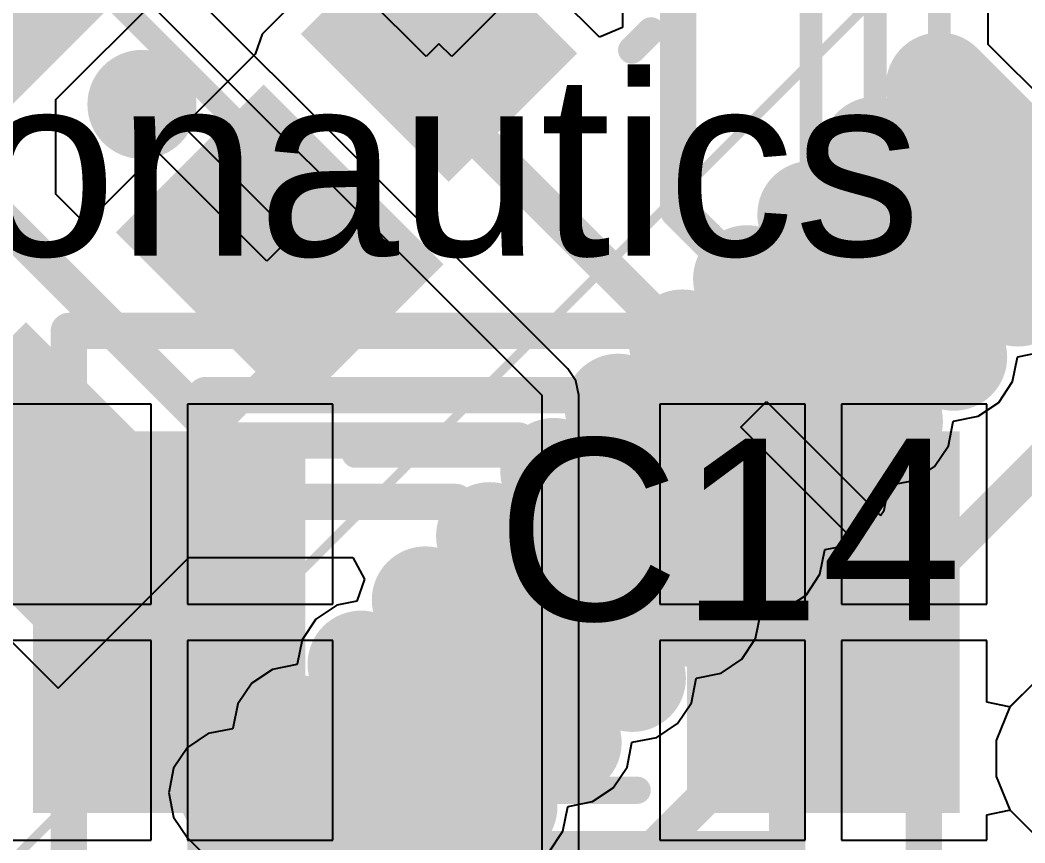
# Model space of a CAD drawing. Header units: inches. Extents: x -0.1 to 88.5, y -0.1 to 66.5.
# Drawn here: x 11.63 to 17.16, y 10.04 to 14.56 of the extents above; entities that cross this region are included whole.
import ezdxf

# ---------------------------------------------------------------- set-up
doc = ezdxf.new("R2010")
doc.units = ezdxf.units.IN
for name, color, linetype in [('Bottom Layer', 5, 'Continuous'), ('Bottom Overlay', 54, 'Continuous'), ('Bottom Paste', 16, 'Continuous'), ('Bottom Solder', 6, 'Continuous'), ('Mechanical 1', 6, 'Continuous'), ('Mechanical 13', 56, 'Continuous'), ('Mechanical 15', 56, 'Continuous'), ('Mechanical 16', 56, 'Continuous'), ('Mechanical 5', 56, 'Continuous'), ('Top Layer', 1, 'Continuous'), ('Top Overlay', 2, 'Continuous'), ('Top Paste', 8, 'Continuous'), ('Top Solder', 216, 'Continuous'), ('Via Holes', 16, 'Continuous')]:
    doc.layers.add(name, color=color, linetype=linetype)
doc.styles.add('Arial', font='', dxfattribs={"height": 0.2})
doc.styles.get('Arial').set_extended_font_data('Arial')

# ---------------------------------------------------------------- blocks, each defined once
blk = doc.blocks.new('LQFP48_B_81')
at = {"layer": 'Bottom Layer'}
h = blk.add_hatch(color=5, dxfattribs=at)
edge = h.paths.add_edge_path()
edge.add_arc((-4.60500095, 2.74999958), 0.14499844, 90, 270)
edge.add_line((-4.60500095, 2.60500114), (-3.49499809, 2.60500114))
edge.add_arc((-3.49499809, 2.74999958), 0.14499844, 270, 450)
edge.add_line((-3.49499809, 2.89499802), (-4.60500095, 2.89499802))
h = blk.add_hatch(color=5, dxfattribs=at)
edge = h.paths.add_edge_path()
edge.add_arc((-4.60500095, 2.25000058), 0.14499844, 90, 270)
edge.add_line((-4.60500095, 2.10500214), (-3.49499809, 2.10500214))
edge.add_arc((-3.49499809, 2.25000058), 0.14499844, 270, 450)
edge.add_line((-3.49499809, 2.39499902), (-4.60500095, 2.39499902))
h = blk.add_hatch(color=5, dxfattribs=at)
edge = h.paths.add_edge_path()
edge.add_arc((-4.60500095, 1.75000158), 0.14499844, 90, 270)
edge.add_line((-4.60500095, 1.60500314), (-3.49499809, 1.60500314))
edge.add_arc((-3.49499809, 1.75000158), 0.14499844, 270, 450)
edge.add_line((-3.49499809, 1.89500002), (-4.60500095, 1.89500002))
h = blk.add_hatch(color=5, dxfattribs=at)
edge = h.paths.add_edge_path()
edge.add_arc((-4.60500095, 1.25000004), 0.14499844, 90, 270)
edge.add_line((-4.60500095, 1.1050016), (-3.49499809, 1.1050016))
edge.add_arc((-3.49499809, 1.25000004), 0.14499844, 270, 450)
edge.add_line((-3.49499809, 1.39499848), (-4.60500095, 1.39499848))
h = blk.add_hatch(color=5, dxfattribs=at)
edge = h.paths.add_edge_path()
edge.add_arc((-4.60500095, 0.75000104), 0.14499844, 90, 270)
edge.add_line((-4.60500095, 0.6050026), (-3.49499809, 0.6050026))
edge.add_arc((-3.49499809, 0.75000104), 0.14499844, 270, 450)
edge.add_line((-3.49499809, 0.8949994800000001), (-4.60500095, 0.8949994800000001))
h = blk.add_hatch(color=5, dxfattribs=at)
edge = h.paths.add_edge_path()
edge.add_arc((-4.60500095, 0.2499995), 0.14499844, 90, 270)
edge.add_line((-4.60500095, 0.10500106), (-3.49499809, 0.10500106))
edge.add_arc((-3.49499809, 0.2499995), 0.14499844, 270, 450)
edge.add_line((-3.49499809, 0.39499794), (-4.60500095, 0.39499794))
h = blk.add_hatch(color=5, dxfattribs=at)
edge = h.paths.add_edge_path()
edge.add_arc((-4.60500095, -0.2499995), 0.14499844, 90, 270)
edge.add_line((-4.60500095, -0.39499794), (-3.49499809, -0.39499794))
edge.add_arc((-3.49499809, -0.2499995), 0.14499844, 270, 450)
edge.add_line((-3.49499809, -0.10500106), (-4.60500095, -0.10500106))
h = blk.add_hatch(color=5, dxfattribs=at)
edge = h.paths.add_edge_path()
edge.add_arc((-4.60500095, -0.7499985), 0.14499844, 90, 270)
edge.add_line((-4.60500095, -0.89499694), (-3.49499809, -0.89499694))
edge.add_arc((-3.49499809, -0.7499985), 0.14499844, 270, 450)
edge.add_line((-3.49499809, -0.6050000600000001), (-4.60500095, -0.6050000600000001))
h = blk.add_hatch(color=5, dxfattribs=at)
edge = h.paths.add_edge_path()
edge.add_arc((-4.60500095, -1.25000004), 0.14499844, 90, 270)
edge.add_line((-4.60500095, -1.39499848), (-3.49499809, -1.39499848))
edge.add_arc((-3.49499809, -1.25000004), 0.14499844, 270, 450)
edge.add_line((-3.49499809, -1.1050016), (-4.60500095, -1.1050016))
h = blk.add_hatch(color=5, dxfattribs=at)
edge = h.paths.add_edge_path()
edge.add_arc((-4.60500095, -1.74999904), 0.14499844, 90, 270)
edge.add_line((-4.60500095, -1.89499748), (-3.49499809, -1.89499748))
edge.add_arc((-3.49499809, -1.74999904), 0.14499844, 270, 450)
edge.add_line((-3.49499809, -1.6050006), (-4.60500095, -1.6050006))
h = blk.add_hatch(color=5, dxfattribs=at)
edge = h.paths.add_edge_path()
edge.add_arc((-4.60500095, -2.25000058), 0.14499844, 90, 270)
edge.add_line((-4.60500095, -2.39499902), (-3.49499809, -2.39499902))
edge.add_arc((-3.49499809, -2.25000058), 0.14499844, 270, 450)
edge.add_line((-3.49499809, -2.10500214), (-4.60500095, -2.10500214))
h = blk.add_hatch(color=5, dxfattribs=at)
edge = h.paths.add_edge_path()
edge.add_arc((-4.60500095, -2.74999958), 0.14499844, 90, 270)
edge.add_line((-4.60500095, -2.89499802), (-3.49499809, -2.89499802))
edge.add_arc((-3.49499809, -2.74999958), 0.14499844, 270, 450)
edge.add_line((-3.49499809, -2.60500114), (-4.60500095, -2.60500114))
at = {"layer": 'Bottom Paste'}
h = blk.add_hatch(color=16, dxfattribs=at)
edge = h.paths.add_edge_path()
edge.add_arc((-4.60500095, 2.74999958), 0.14499844, 90, 270)
edge.add_line((-4.60500095, 2.60500114), (-3.49499809, 2.60500114))
edge.add_arc((-3.49499809, 2.74999958), 0.14499844, 270, 450)
edge.add_line((-3.49499809, 2.89499802), (-4.60500095, 2.89499802))
h = blk.add_hatch(color=16, dxfattribs=at)
edge = h.paths.add_edge_path()
edge.add_arc((-4.60500095, 2.25000058), 0.14499844, 90, 270)
edge.add_line((-4.60500095, 2.10500214), (-3.49499809, 2.10500214))
edge.add_arc((-3.49499809, 2.25000058), 0.14499844, 270, 450)
edge.add_line((-3.49499809, 2.39499902), (-4.60500095, 2.39499902))
h = blk.add_hatch(color=16, dxfattribs=at)
edge = h.paths.add_edge_path()
edge.add_arc((-4.60500095, 1.75000158), 0.14499844, 90, 270)
edge.add_line((-4.60500095, 1.60500314), (-3.49499809, 1.60500314))
edge.add_arc((-3.49499809, 1.75000158), 0.14499844, 270, 450)
edge.add_line((-3.49499809, 1.89500002), (-4.60500095, 1.89500002))
h = blk.add_hatch(color=16, dxfattribs=at)
edge = h.paths.add_edge_path()
edge.add_arc((-4.60500095, 1.25000004), 0.14499844, 90, 270)
edge.add_line((-4.60500095, 1.1050016), (-3.49499809, 1.1050016))
edge.add_arc((-3.49499809, 1.25000004), 0.14499844, 270, 450)
edge.add_line((-3.49499809, 1.39499848), (-4.60500095, 1.39499848))
h = blk.add_hatch(color=16, dxfattribs=at)
edge = h.paths.add_edge_path()
edge.add_arc((-4.60500095, 0.75000104), 0.14499844, 90, 270)
edge.add_line((-4.60500095, 0.6050026), (-3.49499809, 0.6050026))
edge.add_arc((-3.49499809, 0.75000104), 0.14499844, 270, 450)
edge.add_line((-3.49499809, 0.8949994800000001), (-4.60500095, 0.8949994800000001))
h = blk.add_hatch(color=16, dxfattribs=at)
edge = h.paths.add_edge_path()
edge.add_arc((-4.60500095, 0.2499995), 0.14499844, 90, 270)
edge.add_line((-4.60500095, 0.10500106), (-3.49499809, 0.10500106))
edge.add_arc((-3.49499809, 0.2499995), 0.14499844, 270, 450)
edge.add_line((-3.49499809, 0.39499794), (-4.60500095, 0.39499794))
h = blk.add_hatch(color=16, dxfattribs=at)
edge = h.paths.add_edge_path()
edge.add_arc((-4.60500095, -0.2499995), 0.14499844, 90, 270)
edge.add_line((-4.60500095, -0.39499794), (-3.49499809, -0.39499794))
edge.add_arc((-3.49499809, -0.2499995), 0.14499844, 270, 450)
edge.add_line((-3.49499809, -0.10500106), (-4.60500095, -0.10500106))
h = blk.add_hatch(color=16, dxfattribs=at)
edge = h.paths.add_edge_path()
edge.add_arc((-4.60500095, -0.7499985), 0.14499844, 90, 270)
edge.add_line((-4.60500095, -0.89499694), (-3.49499809, -0.89499694))
edge.add_arc((-3.49499809, -0.7499985), 0.14499844, 270, 450)
edge.add_line((-3.49499809, -0.6050000600000001), (-4.60500095, -0.6050000600000001))
h = blk.add_hatch(color=16, dxfattribs=at)
edge = h.paths.add_edge_path()
edge.add_arc((-4.60500095, -1.25000004), 0.14499844, 90, 270)
edge.add_line((-4.60500095, -1.39499848), (-3.49499809, -1.39499848))
edge.add_arc((-3.49499809, -1.25000004), 0.14499844, 270, 450)
edge.add_line((-3.49499809, -1.1050016), (-4.60500095, -1.1050016))
h = blk.add_hatch(color=16, dxfattribs=at)
edge = h.paths.add_edge_path()
edge.add_arc((-4.60500095, -1.74999904), 0.14499844, 90, 270)
edge.add_line((-4.60500095, -1.89499748), (-3.49499809, -1.89499748))
edge.add_arc((-3.49499809, -1.74999904), 0.14499844, 270, 450)
edge.add_line((-3.49499809, -1.6050006), (-4.60500095, -1.6050006))
h = blk.add_hatch(color=16, dxfattribs=at)
edge = h.paths.add_edge_path()
edge.add_arc((-4.60500095, -2.25000058), 0.14499844, 90, 270)
edge.add_line((-4.60500095, -2.39499902), (-3.49499809, -2.39499902))
edge.add_arc((-3.49499809, -2.25000058), 0.14499844, 270, 450)
edge.add_line((-3.49499809, -2.10500214), (-4.60500095, -2.10500214))
h = blk.add_hatch(color=16, dxfattribs=at)
edge = h.paths.add_edge_path()
edge.add_arc((-4.60500095, -2.74999958), 0.14499844, 90, 270)
edge.add_line((-4.60500095, -2.89499802), (-3.49499809, -2.89499802))
edge.add_arc((-3.49499809, -2.74999958), 0.14499844, 270, 450)
edge.add_line((-3.49499809, -2.60500114), (-4.60500095, -2.60500114))
at = {"layer": 'Bottom Solder'}
h = blk.add_hatch(color=6, dxfattribs=at)
edge = h.paths.add_edge_path()
edge.add_arc((-4.60500095, 2.74999958), 0.29499814, 90, 270)
edge.add_line((-4.60500095, 2.45500144), (-3.49499809, 2.45500144))
edge.add_arc((-3.49499809, 2.74999958), 0.29499814, 270, 450)
edge.add_line((-3.49499809, 3.04499772), (-4.60500095, 3.04499772))
h = blk.add_hatch(color=6, dxfattribs=at)
edge = h.paths.add_edge_path()
edge.add_arc((-4.60500095, 2.25000058), 0.29499814, 90, 270)
edge.add_line((-4.60500095, 1.95500244), (-3.49499809, 1.95500244))
edge.add_arc((-3.49499809, 2.25000058), 0.29499814, 270, 450)
edge.add_line((-3.49499809, 2.54499872), (-4.60500095, 2.54499872))
h = blk.add_hatch(color=6, dxfattribs=at)
edge = h.paths.add_edge_path()
edge.add_arc((-4.60500095, 1.75000158), 0.29499814, 90, 270)
edge.add_line((-4.60500095, 1.45500344), (-3.49499809, 1.45500344))
edge.add_arc((-3.49499809, 1.75000158), 0.29499814, 270, 450)
edge.add_line((-3.49499809, 2.04499972), (-4.60500095, 2.04499972))
h = blk.add_hatch(color=6, dxfattribs=at)
edge = h.paths.add_edge_path()
edge.add_arc((-4.60500095, 1.25000004), 0.29499814, 90, 270)
edge.add_line((-4.60500095, 0.9550019), (-3.49499809, 0.9550019))
edge.add_arc((-3.49499809, 1.25000004), 0.29499814, 270, 450)
edge.add_line((-3.49499809, 1.54499818), (-4.60500095, 1.54499818))
h = blk.add_hatch(color=6, dxfattribs=at)
edge = h.paths.add_edge_path()
edge.add_arc((-4.60500095, 0.75000104), 0.29499814, 90, 270)
edge.add_line((-4.60500095, 0.4550029), (-3.49499809, 0.4550029))
edge.add_arc((-3.49499809, 0.75000104), 0.29499814, 270, 450)
edge.add_line((-3.49499809, 1.04499918), (-4.60500095, 1.04499918))
h = blk.add_hatch(color=6, dxfattribs=at)
edge = h.paths.add_edge_path()
edge.add_arc((-4.60500095, 0.2499995), 0.29499814, 90, 270)
edge.add_line((-4.60500095, -0.04499864000000006), (-3.49499809, -0.04499863999999998))
edge.add_arc((-3.49499809, 0.2499995), 0.29499814, 270, 450)
edge.add_line((-3.49499809, 0.5449976400000001), (-4.60500095, 0.54499764))
h = blk.add_hatch(color=6, dxfattribs=at)
edge = h.paths.add_edge_path()
edge.add_arc((-4.60500095, -0.2499995), 0.29499814, 90, 270)
edge.add_line((-4.60500095, -0.5449976400000001), (-3.49499809, -0.54499764))
edge.add_arc((-3.49499809, -0.2499995), 0.29499814, 270, 450)
edge.add_line((-3.49499809, 0.04499864000000006), (-4.60500095, 0.04499863999999998))
h = blk.add_hatch(color=6, dxfattribs=at)
edge = h.paths.add_edge_path()
edge.add_arc((-4.60500095, -0.7499985), 0.29499814, 90, 270)
edge.add_line((-4.60500095, -1.04499664), (-3.49499809, -1.04499664))
edge.add_arc((-3.49499809, -0.7499985), 0.29499814, 270, 450)
edge.add_line((-3.49499809, -0.45500036), (-4.60500095, -0.45500036))
h = blk.add_hatch(color=6, dxfattribs=at)
edge = h.paths.add_edge_path()
edge.add_arc((-4.60500095, -1.25000004), 0.29499814, 90, 270)
edge.add_line((-4.60500095, -1.54499818), (-3.49499809, -1.54499818))
edge.add_arc((-3.49499809, -1.25000004), 0.29499814, 270, 450)
edge.add_line((-3.49499809, -0.9550019), (-4.60500095, -0.9550019))
h = blk.add_hatch(color=6, dxfattribs=at)
edge = h.paths.add_edge_path()
edge.add_arc((-4.60500095, -1.74999904), 0.29499814, 90, 270)
edge.add_line((-4.60500095, -2.04499718), (-3.49499809, -2.04499718))
edge.add_arc((-3.49499809, -1.74999904), 0.29499814, 270, 450)
edge.add_line((-3.49499809, -1.4550009), (-4.60500095, -1.4550009))
h = blk.add_hatch(color=6, dxfattribs=at)
edge = h.paths.add_edge_path()
edge.add_arc((-4.60500095, -2.25000058), 0.29499814, 90, 270)
edge.add_line((-4.60500095, -2.54499872), (-3.49499809, -2.54499872))
edge.add_arc((-3.49499809, -2.25000058), 0.29499814, 270, 450)
edge.add_line((-3.49499809, -1.95500244), (-4.60500095, -1.95500244))
h = blk.add_hatch(color=6, dxfattribs=at)
edge = h.paths.add_edge_path()
edge.add_arc((-4.60500095, -2.74999958), 0.29499814, 90, 270)
edge.add_line((-4.60500095, -3.04499772), (-3.49499809, -3.04499772))
edge.add_arc((-3.49499809, -2.74999958), 0.29499814, 270, 450)
edge.add_line((-3.49499809, -2.45500144), (-4.60500095, -2.45500144))
at = {"layer": 'Bottom Overlay'}
blk.add_lwpolyline([(-2.74999958, -2.74999958, 0.1999996, 0.1999996, 0), (-2.74999958, 2.74999958, 0.1999996, 0.1999996, 0)], format="xyseb", dxfattribs=at)
at = {"layer": 'Mechanical 1'}
blk.add_lwpolyline([(-3.50000062, -3.50000062, 0.0999998, 0.0999998, 0), (-3.50000062, 3.50000062, 0.0999998, 0.0999998, 0)], format="xyseb", dxfattribs=at)
at = {"layer": 'Mechanical 15'}
blk.add_lwpolyline([(-5.19999976, -5.19999976, 0.0499999, 0.0499999, 0), (-5.19999976, 5.19999976, 0.0499999, 0.0499999, 0)], format="xyseb", dxfattribs=at)
blk = doc.blocks.new('QSMD3_2_2_5_B_83')
at = {"layer": 'Bottom Layer'}
for points in [[(-0.52500022, 2.95000045), (0.52500022, 2.95000045), (0.52500022, 1.65000051), (-0.52500022, 1.65000051)], [(1.32499862, 2.95000045), (2.37499906, 2.95000045), (2.37499906, 1.65000051), (1.32499862, 1.65000051)], [(-0.52500022, 0.64999997), (0.52500022, 0.64999997), (0.52500022, -0.64999997), (-0.52500022, -0.64999997)], [(1.32499608, 0.64999997), (2.37499652, 0.64999997), (2.37499652, -0.64999997), (1.32499608, -0.64999997)]]:
    blk.add_hatch(color=5, dxfattribs=at).paths.add_polyline_path(points)
at = {"layer": 'Bottom Paste'}
for points in [[(-0.52500022, 2.95000045), (0.52500022, 2.95000045), (0.52500022, 1.65000051), (-0.52500022, 1.65000051)], [(1.32499862, 2.95000045), (2.37499906, 2.95000045), (2.37499906, 1.65000051), (1.32499862, 1.65000051)], [(-0.52500022, 0.64999997), (0.52500022, 0.64999997), (0.52500022, -0.64999997), (-0.52500022, -0.64999997)], [(1.32499608, 0.64999997), (2.37499652, 0.64999997), (2.37499652, -0.64999997), (1.32499608, -0.64999997)]]:
    blk.add_hatch(color=16, dxfattribs=at).paths.add_polyline_path(points)
at = {"layer": 'Bottom Solder'}
for points in [[(-0.57500012, 3.00000035), (0.57500012, 3.00000035), (0.57500012, 1.60000061), (-0.57500012, 1.60000061)], [(1.27499872, 3.00000035), (2.42499896, 3.00000035), (2.42499896, 1.60000061), (1.27499872, 1.60000061)], [(-0.57500012, 0.69999987), (0.57500012, 0.69999987), (0.57500012, -0.69999987), (-0.57500012, -0.69999987)], [(1.27499618, 0.69999987), (2.42499642, 0.69999987), (2.42499642, -0.69999987), (1.27499618, -0.69999987)]]:
    blk.add_hatch(color=6, dxfattribs=at).paths.add_polyline_path(points)
at = {"layer": 'Bottom Overlay'}
for points in [[(-0.32499808, 1.0200005, 0.127, 0.127, 0), (-0.32499808, 1.18000018, 0.127, 0.127, 0)], [(2.175002, 1.0200005, 0.127, 0.127, 0), (2.175002, 1.18000018, 0.127, 0.127, 0)]]:
    blk.add_lwpolyline(points, format="xyseb", dxfattribs=at)
for points in [[(-0.35674808, 1.18000018, 0.0635, 0.0635, 1), (-0.29324808, 1.18000018, 0.0635, 0.0635, 1)], [(2.143252, 1.18000018, 0.0635, 0.0635, 1), (2.206752, 1.18000018, 0.0635, 0.0635, 1)], [(-0.35674808, 1.0200005, 0.0635, 0.0635, 1), (-0.29324808, 1.0200005, 0.0635, 0.0635, 1)], [(2.143252, 1.0200005, 0.0635, 0.0635, 1), (2.206752, 1.0200005, 0.0635, 0.0635, 1)]]:
    blk.add_lwpolyline(points, format="xyseb", close=True, dxfattribs=at)
at = {"layer": 'Mechanical 13'}
for points in [[(-0.32499808, -0.4499991, 0.127, 0.127, 0), (-0.32499808, 2.74999958, 0.127, 0.127, 0)], [(2.175002, 2.74999958, 0.127, 0.127, 0), (-0.32499808, 2.74999958, 0.127, 0.127, 0)], [(2.175002, -0.4499991, 0.127, 0.127, 0), (2.175002, 2.74999958, 0.127, 0.127, 0)], [(2.175002, -0.4499991, 0.127, 0.127, 0), (-0.32499808, -0.4499991, 0.127, 0.127, 0)]]:
    blk.add_lwpolyline(points, format="xyseb", dxfattribs=at)
for points in [[(-0.35674808, 2.74999958, 0.0635, 0.0635, 1), (-0.29324808, 2.74999958, 0.0635, 0.0635, 1)], [(-0.35674808, 2.74999958, 0.0635, 0.0635, 1), (-0.29324808, 2.74999958, 0.0635, 0.0635, 1)], [(2.143252, 2.74999958, 0.0635, 0.0635, 1), (2.206752, 2.74999958, 0.0635, 0.0635, 1)], [(2.143252, 2.74999958, 0.0635, 0.0635, 1), (2.206752, 2.74999958, 0.0635, 0.0635, 1)], [(-0.90000074, 0, 0.1999996, 0.1999996, 1), (-1.10000034, 0, 0.1999996, 0.1999996, 1)], [(-1.15000024, 0, 0.0999998, 0.0999998, 1), (-1.05000044, 0, 0.0999998, 0.0999998, 1)], [(-0.95000064, 0, 0.0999998, 0.0999998, 1), (-0.8500008399999999, 0, 0.0999998, 0.0999998, 1)], [(-0.35674808, -0.4499991, 0.0635, 0.0635, 1), (-0.29324808, -0.4499991, 0.0635, 0.0635, 1)], [(-0.35674808, -0.4499991, 0.0635, 0.0635, 1), (-0.29324808, -0.4499991, 0.0635, 0.0635, 1)], [(2.143252, -0.4499991, 0.0635, 0.0635, 1), (2.206752, -0.4499991, 0.0635, 0.0635, 1)], [(2.143252, -0.4499991, 0.0635, 0.0635, 1), (2.206752, -0.4499991, 0.0635, 0.0635, 1)]]:
    blk.add_lwpolyline(points, format="xyseb", close=True, dxfattribs=at)
blk = doc.blocks.new('0603C_B_124')
at = {"layer": 'Bottom Layer'}
for points in [[(-0.3500005699999999, 0.5250002199999999), (-0.3500005700000001, -0.52500022), (-1.25000131, -0.5250002199999999), (-1.25000131, 0.52500022)], [(1.24999877, 0.5250002199999999), (1.24999877, -0.52500022), (0.3499980299999999, -0.5250002199999999), (0.34999803, 0.52500022)]]:
    blk.add_hatch(color=5, dxfattribs=at).paths.add_polyline_path(points)
at = {"layer": 'Bottom Paste'}
for points in [[(-0.3500005699999999, 0.5250002199999999), (-0.3500005700000001, -0.52500022), (-1.25000131, -0.5250002199999999), (-1.25000131, 0.52500022)], [(1.24999877, 0.5250002199999999), (1.24999877, -0.52500022), (0.3499980299999999, -0.5250002199999999), (0.34999803, 0.52500022)]]:
    blk.add_hatch(color=16, dxfattribs=at).paths.add_polyline_path(points)
at = {"layer": 'Bottom Solder'}
for points in [[(-0.3000006699999999, 0.5750001199999999), (-0.3000006700000001, -0.57500012), (-1.30000121, -0.5750001199999999), (-1.30000121, 0.57500012)], [(1.29999867, 0.5750001199999999), (1.29999867, -0.57500012), (0.2999981299999999, -0.5750001199999999), (0.29999813, 0.57500012)]]:
    blk.add_hatch(color=6, dxfattribs=at).paths.add_polyline_path(points)
at = {"layer": 'Bottom Overlay'}
for points in [[(-0.07500366, 0.77499972, 0.1499997, 0.1499997, 0), (0.07499858, 0.77499972, 0.1499997, 0.1499997, 0)], [(0, 0.4500016399999999, 0.1499997, 0.1499997, 0), (0, -0.4500016399999999, 0.1499997, 0.1499997, 0)], [(-0.07500366, -0.77499972, 0.1499997, 0.1499997, 0), (0.07499858, -0.77499972, 0.1499997, 0.1499997, 0)]]:
    blk.add_lwpolyline(points, format="xyseb", dxfattribs=at)
for points in [[(-0.11250422, 0.77499972, 0.07499858, 0.07499858, 1), (-0.0375031, 0.77499972, 0.07499858, 0.07499858, 1)], [(0.03749802, 0.77499972, 0.07499858, 0.07499858, 1), (0.11249914, 0.77499972, 0.07499858, 0.07499858, 1)], [(-0.03750056, 0.4500016399999999, 0.07499858, 0.07499858, 1), (0.03750056, 0.4500016399999999, 0.07499858, 0.07499858, 1)], [(-0.03750056, -0.4500016399999999, 0.07499858, 0.07499858, 1), (0.03750056, -0.4500016399999999, 0.07499858, 0.07499858, 1)], [(-0.11250422, -0.77499972, 0.07499858, 0.07499858, 1), (-0.0375031, -0.77499972, 0.07499858, 0.07499858, 1)], [(0.03749802, -0.77499972, 0.07499858, 0.07499858, 1), (0.11249914, -0.77499972, 0.07499858, 0.07499858, 1)]]:
    blk.add_lwpolyline(points, format="xyseb", close=True, dxfattribs=at)
blk = doc.blocks.new('1206C_129')
at = {"layer": 'Top Layer'}
for points in [[(-2.49999881, 1.00000054), (-1.09999907, 1.00000054), (-1.09999907, -1.00000054), (-2.49999881, -1.00000054)], [(1.09999907, 1.00000054), (2.49999881, 1.00000054), (2.49999881, -1.00000054), (1.09999907, -1.00000054)]]:
    blk.add_hatch(color=1, dxfattribs=at).paths.add_polyline_path(points)
at = {"layer": 'Top Paste'}
for points in [[(-2.49999881, 1.00000054), (-1.09999907, 1.00000054), (-1.09999907, -1.00000054), (-2.49999881, -1.00000054)], [(1.09999907, 1.00000054), (2.49999881, 1.00000054), (2.49999881, -1.00000054), (1.09999907, -1.00000054)]]:
    blk.add_hatch(color=8, dxfattribs=at).paths.add_polyline_path(points)
at = {"layer": 'Top Solder'}
for points in [[(-2.54999871, 1.05000044), (-1.04999917, 1.05000044), (-1.04999917, -1.05000044), (-2.54999871, -1.05000044)], [(1.04999917, 1.05000044), (2.54999871, 1.05000044), (2.54999871, -1.05000044), (1.04999917, -1.05000044)]]:
    blk.add_hatch(color=216, dxfattribs=at).paths.add_polyline_path(points)
at = {"layer": 'Mechanical 13'}
for points in [[(-1.59999934, -1.25000004, 0.1999996, 0.1999996, 0), (-1.59999934, 1.25000004, 0.1999996, 0.1999996, 0)], [(-1.59999934, 1.25000004, 0.1999996, 0.1999996, 0), (1.59999934, 1.25000004, 0.1999996, 0.1999996, 0)], [(1.59999934, -1.25000004, 0.1999996, 0.1999996, 0), (1.59999934, 1.25000004, 0.1999996, 0.1999996, 0)], [(-1.59999934, -1.25000004, 0.1999996, 0.1999996, 0), (1.59999934, -1.25000004, 0.1999996, 0.1999996, 0)]]:
    blk.add_lwpolyline(points, format="xyseb", dxfattribs=at)
for points in [[(-1.64999924, 1.25000004, 0.0999998, 0.0999998, 1), (-1.54999944, 1.25000004, 0.0999998, 0.0999998, 1)], [(-1.64999924, 1.25000004, 0.0999998, 0.0999998, 1), (-1.54999944, 1.25000004, 0.0999998, 0.0999998, 1)], [(1.54999944, 1.25000004, 0.0999998, 0.0999998, 1), (1.64999924, 1.25000004, 0.0999998, 0.0999998, 1)], [(1.54999944, 1.25000004, 0.0999998, 0.0999998, 1), (1.64999924, 1.25000004, 0.0999998, 0.0999998, 1)], [(-1.64999924, -1.25000004, 0.0999998, 0.0999998, 1), (-1.54999944, -1.25000004, 0.0999998, 0.0999998, 1)], [(-1.64999924, -1.25000004, 0.0999998, 0.0999998, 1), (-1.54999944, -1.25000004, 0.0999998, 0.0999998, 1)], [(1.54999944, -1.25000004, 0.0999998, 0.0999998, 1), (1.64999924, -1.25000004, 0.0999998, 0.0999998, 1)], [(1.54999944, -1.25000004, 0.0999998, 0.0999998, 1), (1.64999924, -1.25000004, 0.0999998, 0.0999998, 1)]]:
    blk.add_lwpolyline(points, format="xyseb", close=True, dxfattribs=at)
at = {"layer": 'Mechanical 15'}
for points in [[(-2.35207556, -1.60310068, 0.1999996, 0.1999996, 0), (-2.35207556, 1.60309814, 0.1999996, 0.1999996, 0)], [(-2.35207556, 1.60309814, 0.1999996, 0.1999996, 0), (2.35207556, 1.60309814, 0.1999996, 0.1999996, 0)], [(2.35207556, -1.60310068, 0.1999996, 0.1999996, 0), (2.35207556, 1.60309814, 0.1999996, 0.1999996, 0)], [(-2.35207556, -1.60310068, 0.1999996, 0.1999996, 0), (2.35207556, -1.60310068, 0.1999996, 0.1999996, 0)]]:
    blk.add_lwpolyline(points, format="xyseb", dxfattribs=at)
for points in [[(-2.40207546, 1.60309814, 0.0999998, 0.0999998, 1), (-2.30207566, 1.60309814, 0.0999998, 0.0999998, 1)], [(-2.40207546, 1.60309814, 0.0999998, 0.0999998, 1), (-2.30207566, 1.60309814, 0.0999998, 0.0999998, 1)], [(2.30207566, 1.60309814, 0.0999998, 0.0999998, 1), (2.40207546, 1.60309814, 0.0999998, 0.0999998, 1)], [(2.30207566, 1.60309814, 0.0999998, 0.0999998, 1), (2.40207546, 1.60309814, 0.0999998, 0.0999998, 1)], [(-2.40207546, -1.60310068, 0.0999998, 0.0999998, 1), (-2.30207566, -1.60310068, 0.0999998, 0.0999998, 1)], [(-2.40207546, -1.60310068, 0.0999998, 0.0999998, 1), (-2.30207566, -1.60310068, 0.0999998, 0.0999998, 1)], [(2.30207566, -1.60310068, 0.0999998, 0.0999998, 1), (2.40207546, -1.60310068, 0.0999998, 0.0999998, 1)], [(2.30207566, -1.60310068, 0.0999998, 0.0999998, 1), (2.40207546, -1.60310068, 0.0999998, 0.0999998, 1)]]:
    blk.add_lwpolyline(points, format="xyseb", close=True, dxfattribs=at)
at = {"layer": 'Mechanical 16'}
for points in [[(0, -0.499999, 0.0999998, 0.0999998, 0), (0, 0.499999, 0.0999998, 0.0999998, 0)], [(-0.499999, 0, 0.0999998, 0.0999998, 0), (0.499999, 0, 0.0999998, 0.0999998, 0)]]:
    blk.add_lwpolyline(points, format="xyseb", dxfattribs=at)
for points in [[(-0.02499868, 0.499999, 0.0499999, 0.0499999, 1), (0.02499868, 0.499999, 0.0499999, 0.0499999, 1)], [(-0.5249976799999999, 0, 0.0499999, 0.0499999, 1), (-0.47500032, 0, 0.0499999, 0.0499999, 1)], [(0.47500032, 0, 0.0499999, 0.0499999, 1), (0.5249976799999999, 0, 0.0499999, 0.0499999, 1)], [(-0.02499868, -0.499999, 0.0499999, 0.0499999, 1), (0.02499868, -0.499999, 0.0499999, 0.0499999, 1)]]:
    blk.add_lwpolyline(points, format="xyseb", close=True, dxfattribs=at)
at = {"layer": 'Mechanical 5'}
for points in [[(-2.35207556, -1.60310322, 0.1999996, 0.1999996, 0), (-2.35207556, 1.60309814, 0.1999996, 0.1999996, 0)], [(-2.35207556, 1.60309814, 0.1999996, 0.1999996, 0), (2.35207556, 1.60309814, 0.1999996, 0.1999996, 0)], [(2.35207556, -1.60310322, 0.1999996, 0.1999996, 0), (2.35207556, 1.60309814, 0.1999996, 0.1999996, 0)], [(-2.35207556, -1.60310322, 0.1999996, 0.1999996, 0), (2.35207556, -1.60310322, 0.1999996, 0.1999996, 0)]]:
    blk.add_lwpolyline(points, format="xyseb", dxfattribs=at)
for points in [[(-2.40207546, 1.60309814, 0.0999998, 0.0999998, 1), (-2.30207566, 1.60309814, 0.0999998, 0.0999998, 1)], [(-2.40207546, 1.60309814, 0.0999998, 0.0999998, 1), (-2.30207566, 1.60309814, 0.0999998, 0.0999998, 1)], [(2.30207566, 1.60309814, 0.0999998, 0.0999998, 1), (2.40207546, 1.60309814, 0.0999998, 0.0999998, 1)], [(2.30207566, 1.60309814, 0.0999998, 0.0999998, 1), (2.40207546, 1.60309814, 0.0999998, 0.0999998, 1)], [(-2.40207546, -1.60310322, 0.0999998, 0.0999998, 1), (-2.30207566, -1.60310322, 0.0999998, 0.0999998, 1)], [(-2.40207546, -1.60310322, 0.0999998, 0.0999998, 1), (-2.30207566, -1.60310322, 0.0999998, 0.0999998, 1)], [(2.30207566, -1.60310322, 0.0999998, 0.0999998, 1), (2.40207546, -1.60310322, 0.0999998, 0.0999998, 1)], [(2.30207566, -1.60310322, 0.0999998, 0.0999998, 1), (2.40207546, -1.60310322, 0.0999998, 0.0999998, 1)]]:
    blk.add_lwpolyline(points, format="xyseb", close=True, dxfattribs=at)
at = {"layer": 'Top Overlay'}
for points in [[(-0.77499972, 0.9249994199999999, 0.1499997, 0.1499997, 0), (0.77499972, 0.9249994199999999, 0.1499997, 0.1499997, 0)], [(0, 0, 0.1499997, 0.1499997, 0), (0, 0.5999987999999999, 0.1499997, 0.1499997, 0)], [(0, -0.5999987999999999, 0.1499997, 0.1499997, 0), (0, 0, 0.1499997, 0.1499997, 0)], [(-0.77499972, -0.9249994199999999, 0.1499997, 0.1499997, 0), (0.77499972, -0.9249994199999999, 0.1499997, 0.1499997, 0)]]:
    blk.add_lwpolyline(points, format="xyseb", dxfattribs=at)
for points in [[(-0.81250028, 0.9249994199999999, 0.07499858, 0.07499858, 1), (-0.7374991599999999, 0.9249994199999999, 0.07499858, 0.07499858, 1)], [(0.7374991599999999, 0.9249994199999999, 0.07499858, 0.07499858, 1), (0.81250028, 0.9249994199999999, 0.07499858, 0.07499858, 1)], [(-0.03750056, 0.5999987999999999, 0.07499858, 0.07499858, 1), (0.03750056, 0.5999987999999999, 0.07499858, 0.07499858, 1)], [(-0.03750056, 0, 0.07499858, 0.07499858, 1), (0.03750056, 0, 0.07499858, 0.07499858, 1)], [(-0.03750056, 0, 0.07499858, 0.07499858, 1), (0.03750056, 0, 0.07499858, 0.07499858, 1)], [(-0.03750056, -0.5999987999999999, 0.07499858, 0.07499858, 1), (0.03750056, -0.5999987999999999, 0.07499858, 0.07499858, 1)], [(-0.81250028, -0.9249994199999999, 0.07499858, 0.07499858, 1), (-0.7374991599999999, -0.9249994199999999, 0.07499858, 0.07499858, 1)], [(0.7374991599999999, -0.9249994199999999, 0.07499858, 0.07499858, 1), (0.81250028, -0.9249994199999999, 0.07499858, 0.07499858, 1)]]:
    blk.add_lwpolyline(points, format="xyseb", close=True, dxfattribs=at)
at = {"layer": 'Mechanical 5', "style": 'Arial'}
blk.add_text('C14', height=1.00000054, rotation=360, dxfattribs=at).set_placement((-1.27e-05, 0.01060958))

msp = doc.modelspace()

# ---------------------------------------------------------------- hatches: boundary and pattern name
at = {"layer": 'Bottom Layer'}
h = msp.add_hatch(color=5, dxfattribs=at)
edge = h.paths.add_edge_path()
edge.add_arc((12.3000008, 14.09999974), 0.2999994, 0, 360)
at = {"layer": 'Top Layer'}
h = msp.add_hatch(color=1, dxfattribs=at)
edge = h.paths.add_edge_path()
edge.add_arc((12.3000008, 14.09999974), 0.2999994, 0, 360)
at = {"layer": 'Via Holes'}
h = msp.add_hatch(color=7, dxfattribs=at)
edge = h.paths.add_edge_path()
edge.add_arc((12.3000008, 14.09999974), 0.1499997, 0, 360)

# ---------------------------------------------------------------- linework, layer by layer
at = {"layer": 'Bottom Layer'}
for p, q in [((16.95595796, 14.43058836), (16.95595796, 15.84805822)), ((13.3509512, 14.87625676), (13.00778196, 14.53308752)), ((13.86360194, 14.36360348), (13.3509512, 14.87625676)), ((14.46464214, 14.8232241), (14.00502406, 14.36360348)), ((14.81712302, 14.47074322), (14.46464214, 14.8232241)), ((11.82606474, 14.12667736), (12.48458514, 14.78519776)), ((14.94412302, 14.7680045), (14.94412302, 14.52334916)), ((12.9620391, 14.4873472), (12.92402038, 14.37609774)), ((13.00778196, 14.53308752), (12.9620391, 14.4873472)), ((14.94412302, 14.52334916), (14.81712302, 14.47074322)), ((13.934313, 14.43431454), (13.86360194, 14.36360348)), ((14.00502406, 14.36360348), (13.934313, 14.43431454)), ((17.7219356, 13.66461072), (16.95595796, 14.43058836)), ((12.92402038, 14.37609774), (12.52781848, 13.97989584)), ((11.82606474, 13.6065133), (11.82606474, 14.12667736)), ((12.52781848, 13.97989584), (13.12885868, 13.37885564)), ((12.3863989, 13.83847372), (11.99025288, 13.44232516)), ((12.98743656, 13.23743352), (12.3863989, 13.83847372)), ((11.99025288, 13.44232516), (11.82606474, 13.6065133)), ((13.12885868, 13.37885564), (12.98743656, 13.23743352)), ((17.11965588, 12.71057148), (17.25426318, 12.73734816)), ((17.09108088, 12.57416586), (17.11785756, 12.70877316)), ((17.11785756, 12.70877316), (17.11965588, 12.71057148)), ((17.01483008, 12.4600462), (17.09108088, 12.57416586)), ((15.59583622, 12.32340182), (15.73725834, 12.46482394)), ((15.73725834, 12.46482394), (16.36436656, 11.83771572)), ((16.90071042, 12.3837954), (17.01483008, 12.4600462)), ((16.73752558, 12.22061056), (16.76430226, 12.35521786)), ((16.76430226, 12.35521786), (16.76610312, 12.35701872)), ((16.76610312, 12.35701872), (16.90071042, 12.3837954)), ((16.22294444, 11.6962936), (15.59583622, 12.32340182)), ((16.66127478, 12.1064909), (16.73752558, 12.22061056)), ((16.54715512, 12.0302401), (16.66127478, 12.1064909)), ((16.38397282, 11.8670578), (16.4107495, 12.0016651)), ((16.4107495, 12.0016651), (16.41254782, 12.00346342)), ((16.41254782, 12.00346342), (16.54715512, 12.0302401)), ((16.36436656, 11.83771572), (16.38397282, 11.8670578)), ((16.05899506, 11.64991066), (16.19360236, 11.67668734)), ((16.19360236, 11.67668734), (16.22294444, 11.6962936)), ((16.03042006, 11.5135025), (16.05719674, 11.64811234)), ((16.05719674, 11.64811234), (16.05899506, 11.64991066)), ((11.83838628, 10.88630792), (12.5578108, 11.60573244)), ((12.5578108, 11.60573244), (13.45979274, 11.60573244)), ((13.45979274, 11.60573244), (13.5250682, 11.48645404)), ((15.95416926, 11.39938284), (16.03042006, 11.5135025)), ((13.5250682, 11.48645404), (13.48248256, 11.36580404)), ((11.32863622, 11.39605798), (11.83838628, 10.88630792)), ((15.8400496, 11.32313204), (15.95416926, 11.39938284)), ((13.37172586, 11.34377208), (13.2576062, 11.26752128)), ((13.48248256, 11.36580404), (13.37172586, 11.34377208)), ((15.6768673, 11.15994974), (15.70364398, 11.29455704)), ((15.70364398, 11.29455704), (15.7054423, 11.29635536)), ((15.7054423, 11.29635536), (15.8400496, 11.32313204)), ((13.2576062, 11.26752128), (13.1813554, 11.15340162)), ((13.1813554, 11.15340162), (13.15457872, 11.01879432)), ((15.6006165, 11.04583008), (15.6768673, 11.15994974)), ((13.15277786, 11.01699346), (13.01817056, 10.99021678)), ((13.15457872, 11.01879432), (13.15277786, 11.01699346)), ((15.48649684, 10.96957928), (15.6006165, 11.04583008)), ((13.01817056, 10.99021678), (12.9040509, 10.91396598)), ((15.35188954, 10.9428026), (15.48649684, 10.96957928)), ((12.9040509, 10.91396598), (12.8278001, 10.79984632)), ((15.32331454, 10.80639698), (15.35009122, 10.94100428)), ((15.35009122, 10.94100428), (15.35188954, 10.9428026)), ((17.21677278, 10.9238796), (17.07612028, 10.7832271)), ((12.8278001, 10.79984632), (12.80102342, 10.66523902)), ((15.24706374, 10.69227732), (15.32331454, 10.80639698)), ((17.07612028, 10.7832271), (17.00000156, 10.59945556)), ((15.13294408, 10.61602652), (15.24706374, 10.69227732)), ((12.6646178, 10.63666402), (12.55049814, 10.56041322)), ((12.7992251, 10.6634407), (12.6646178, 10.63666402)), ((12.80102342, 10.66523902), (12.7992251, 10.6634407)), ((14.99833424, 10.58924984), (15.13294408, 10.61602652)), ((12.55049814, 10.56041322), (12.47424734, 10.44629356)), ((14.96975924, 10.45284422), (14.99653592, 10.58745152)), ((14.99653592, 10.58745152), (14.99833424, 10.58924984)), ((17.00000156, 10.59945556), (17.00000156, 10.40054308)), ((14.89350844, 10.33872456), (14.96975924, 10.45284422)), ((12.47424734, 10.44629356), (12.44747066, 10.31168372)), ((17.00000156, 10.40054308), (17.07612028, 10.21677154)), ((12.44747066, 10.31168372), (12.47424734, 10.17707134)), ((14.77938878, 10.26247376), (14.89350844, 10.33872456)), ((14.61620648, 10.09929146), (14.64298316, 10.23389876)), ((14.64298316, 10.23389876), (14.64478148, 10.23569708)), ((14.64478148, 10.23569708), (14.77938878, 10.26247376)), ((12.47424734, 10.17707134), (12.55049814, 10.06295422)), ((17.07612028, 10.21677154), (17.21677278, 10.07611904)), ((12.55049814, 10.06295422), (13.33538862, 9.278063739999999)), ((14.53995568, 9.9851718), (14.61620648, 10.09929146))]:
    msp.add_line(p, q, dxfattribs=at)
for points in [[(16.68831562, 14.2007717, 0.12500102, 0.12500102, 0), (16.68831562, 16.06168746, 0.12500102, 0.12500102, 0)], [(16.33476286, 13.84721894, 0.12500102, 0.12500102, 0), (16.33476286, 15.91523868, 0.12500102, 0.12500102, 0)], [(15.9812101, 13.49366618, 0.12500102, 0.12500102, 0), (15.9812101, 15.7687899, 0.12500102, 0.12500102, 0)], [(12.68431296, 15.68431458, 0.1999996, 0.1999996, 0), (13.934313, 14.43431454, 0.1999996, 0.1999996, 0)], [(15.24999998, 13.5177657, 0.1999996, 0.1999996, 0), (15.24999998, 15.38136116, 0.1999996, 0.1999996, 0)], [(13.934313, 14.12634716, 0.1999996, 0.1999996, 0), (13.934313, 14.43431454, 0.1999996, 0.1999996, 0)], [(13.934313, 14.12634716, 0.1999996, 0.1999996, 0), (15.66654728, 12.39411288, 0.1999996, 0.1999996, 0)], [(16.68831562, 14.2007717, 0.12500102, 0.12500102, 0), (17.08076086, 13.80832646, 0.12500102, 0.12500102, 0)], [(16.33476286, 13.84721894, 0.12500102, 0.12500102, 0), (16.7272081, 13.4547737, 0.12500102, 0.12500102, 0)], [(15.24999998, 13.5177657, 0.1999996, 0.1999996, 0), (16.02010004, 12.74766564, 0.1999996, 0.1999996, 0)], [(11.52018778, 13.47981302, 0.1999996, 0.1999996, 0), (12.7499999, 12.2500009, 0.1999996, 0.1999996, 0)], [(15.9812101, 13.49366618, 0.12500102, 0.12500102, 0), (16.37365534, 13.10122094, 0.12500102, 0.12500102, 0)], [(12.94185626, 13.30814458, 0.2999994, 0.2999994, 0), (13.05814762, 13.30814458, 0.2999994, 0.2999994, 0)], [(12.7499999, 12.2500009, 0.1999996, 0.1999996, 0), (14.37208962, 12.2500009, 0.1999996, 0.1999996, 0)], [(14.37208962, 12.2500009, 0.1999996, 0.1999996, 0), (14.9350857, 11.68700482, 0.1999996, 0.1999996, 0)], [(11.49999986, 11.99999886, 0.1999996, 0.1999996, 0), (11.74999936, 11.99999886, 0.1999996, 0.1999996, 0)], [(11.74999936, 11.99999886, 0.1999996, 0.1999996, 0), (11.83838882, 11.9116094, 0.1999996, 0.1999996, 0)], [(11.83838882, 11.9116094, 0.1999996, 0.1999996, 0), (14.02772404, 11.9116094, 0.1999996, 0.1999996, 0)], [(14.02772404, 11.9116094, 0.1999996, 0.1999996, 0), (14.60588138, 11.33345206, 0.1999996, 0.1999996, 0)], [(14.9350857, 11.68700482, 0.1999996, 0.1999996, 0), (14.95944176, 11.68700482, 0.1999996, 0.1999996, 0)], [(14.60588138, 11.33345206, 0.1999996, 0.1999996, 0), (14.605889, 11.33345206, 0.1999996, 0.1999996, 0)]]:
    msp.add_lwpolyline(points, format="xyseb", dxfattribs=at)
for points in [[(13.8843131, 14.43431454, 0.0999998, 0.0999998, 1), (13.9843129, 14.43431454, 0.0999998, 0.0999998, 1)], [(13.8843131, 14.43431454, 0.0999998, 0.0999998, 1), (13.9843129, 14.43431454, 0.0999998, 0.0999998, 1)], [(13.8843131, 14.12634716, 0.0999998, 0.0999998, 1), (13.9843129, 14.12634716, 0.0999998, 0.0999998, 1)], [(13.8843131, 14.12634716, 0.0999998, 0.0999998, 1), (13.9843129, 14.12634716, 0.0999998, 0.0999998, 1)], [(16.657066, 14.2007717, 0.06249923999999999, 0.06249923999999999, 1), (16.71956524, 14.2007717, 0.06249923999999999, 0.06249923999999999, 1)], [(16.657066, 14.2007717, 0.06249923999999999, 0.06249923999999999, 1), (16.71956524, 14.2007717, 0.06249923999999999, 0.06249923999999999, 1)], [(16.30351324, 13.84721894, 0.06249923999999999, 0.06249923999999999, 1), (16.36601248, 13.84721894, 0.06249923999999999, 0.06249923999999999, 1)], [(16.30351324, 13.84721894, 0.06249923999999999, 0.06249923999999999, 1), (16.36601248, 13.84721894, 0.06249923999999999, 0.06249923999999999, 1)], [(17.04951124, 13.80832646, 0.06249923999999999, 0.06249923999999999, 1), (17.11201048, 13.80832646, 0.06249923999999999, 0.06249923999999999, 1)], [(15.20000008, 13.5177657, 0.0999998, 0.0999998, 1), (15.29999988, 13.5177657, 0.0999998, 0.0999998, 1)], [(15.20000008, 13.5177657, 0.0999998, 0.0999998, 1), (15.29999988, 13.5177657, 0.0999998, 0.0999998, 1)], [(15.94996048, 13.49366618, 0.06249923999999999, 0.06249923999999999, 1), (16.01245972, 13.49366618, 0.06249923999999999, 0.06249923999999999, 1)], [(15.94996048, 13.49366618, 0.06249923999999999, 0.06249923999999999, 1), (16.01245972, 13.49366618, 0.06249923999999999, 0.06249923999999999, 1)], [(16.69595848, 13.4547737, 0.06249923999999999, 0.06249923999999999, 1), (16.75845772, 13.4547737, 0.06249923999999999, 0.06249923999999999, 1)], [(12.86685768, 13.30814458, 0.1499997, 0.1499997, 1), (13.01685484, 13.30814458, 0.1499997, 0.1499997, 1)], [(12.98314904, 13.30814458, 0.1499997, 0.1499997, 1), (13.1331462, 13.30814458, 0.1499997, 0.1499997, 1)], [(16.34240572, 13.10122094, 0.06249923999999999, 0.06249923999999999, 1), (16.40490496, 13.10122094, 0.06249923999999999, 0.06249923999999999, 1)], [(15.97010014, 12.74766564, 0.0999998, 0.0999998, 1), (16.07009994, 12.74766564, 0.0999998, 0.0999998, 1)], [(15.61654738, 12.39411288, 0.0999998, 0.0999998, 1), (15.71654718, 12.39411288, 0.0999998, 0.0999998, 1)], [(12.7, 12.2500009, 0.0999998, 0.0999998, 1), (12.7999998, 12.2500009, 0.0999998, 0.0999998, 1)], [(12.7, 12.2500009, 0.0999998, 0.0999998, 1), (12.7999998, 12.2500009, 0.0999998, 0.0999998, 1)], [(14.32208972, 12.2500009, 0.0999998, 0.0999998, 1), (14.42208952, 12.2500009, 0.0999998, 0.0999998, 1)], [(14.32208972, 12.2500009, 0.0999998, 0.0999998, 1), (14.42208952, 12.2500009, 0.0999998, 0.0999998, 1)], [(11.69999946, 11.99999886, 0.0999998, 0.0999998, 1), (11.79999926, 11.99999886, 0.0999998, 0.0999998, 1)], [(11.69999946, 11.99999886, 0.0999998, 0.0999998, 1), (11.79999926, 11.99999886, 0.0999998, 0.0999998, 1)], [(11.78838892, 11.9116094, 0.0999998, 0.0999998, 1), (11.88838872, 11.9116094, 0.0999998, 0.0999998, 1)], [(11.78838892, 11.9116094, 0.0999998, 0.0999998, 1), (11.88838872, 11.9116094, 0.0999998, 0.0999998, 1)], [(13.97772414, 11.9116094, 0.0999998, 0.0999998, 1), (14.07772394, 11.9116094, 0.0999998, 0.0999998, 1)], [(13.97772414, 11.9116094, 0.0999998, 0.0999998, 1), (14.07772394, 11.9116094, 0.0999998, 0.0999998, 1)], [(14.8850858, 11.68700482, 0.0999998, 0.0999998, 1), (14.9850856, 11.68700482, 0.0999998, 0.0999998, 1)], [(14.8850858, 11.68700482, 0.0999998, 0.0999998, 1), (14.9850856, 11.68700482, 0.0999998, 0.0999998, 1)], [(14.90944186, 11.68700482, 0.0999998, 0.0999998, 1), (15.00944166, 11.68700482, 0.0999998, 0.0999998, 1)], [(14.55588148, 11.33345206, 0.0999998, 0.0999998, 1), (14.65588128, 11.33345206, 0.0999998, 0.0999998, 1)], [(14.55588148, 11.33345206, 0.0999998, 0.0999998, 1), (14.65588128, 11.33345206, 0.0999998, 0.0999998, 1)], [(14.5558891, 11.33345206, 0.0999998, 0.0999998, 1), (14.6558889, 11.33345206, 0.0999998, 0.0999998, 1)]]:
    msp.add_lwpolyline(points, format="xyseb", close=True, dxfattribs=at)
at = {"layer": 'Top Layer'}
for p, q in [((7.50000024, 19.4999991), (14.12499842, 12.87499838)), ((14.26918406, 13.01919672), (8.5869018, 18.70148406)), ((14.26919168, 13.01919164), (14.26918406, 13.01919672)), ((14.64418458, 12.6441962), (14.26919168, 13.01919164)), ((14.12499842, 12.87499838), (14.49999894, 12.49999786)), ((14.6441922, 12.64419112), (14.64418458, 12.6441962)), ((14.68839582, 12.57803428), (14.6441922, 12.64419112)), ((14.7039203, 12.49999786), (14.68839582, 12.57803428)), ((14.49999894, 12.49999786), (14.49999894, 7.50000024)), ((14.70391776, 12.49998516), (14.7039203, 12.49999786)), ((14.70391776, 7.70391906), (14.70391776, 12.49998516)), ((12.3500007, 12.4500005), (11.5500023, 12.4500005)), ((12.3500007, 11.35000016), (12.3500007, 12.4500005)), ((13.3499987, 12.4500005), (12.5500003, 12.4500005)), ((12.5500003, 12.4500005), (12.5500003, 11.35000016)), ((13.3499987, 11.35000016), (13.3499987, 12.4500005)), ((15.94999858, 12.4500005), (15.15000018, 12.4500005)), ((15.15000018, 12.4500005), (15.15000018, 11.35000016)), ((15.94999858, 11.35000016), (15.94999858, 12.4500005)), ((16.94999658, 12.4500005), (16.14999818, 12.4500005)), ((16.14999818, 12.4500005), (16.14999818, 11.35000016)), ((16.94999658, 11.35000016), (16.94999658, 12.4500005)), ((11.5500023, 11.35000016), (12.3500007, 11.35000016)), ((12.5500003, 11.35000016), (13.3499987, 11.35000016)), ((15.15000018, 11.35000016), (15.94999858, 11.35000016)), ((16.14999818, 11.35000016), (16.94999658, 11.35000016)), ((12.3500007, 11.15000056), (11.5500023, 11.15000056)), ((12.3500007, 10.05000022), (12.3500007, 11.15000056)), ((13.3499987, 11.15000056), (12.5500003, 11.15000056)), ((12.5500003, 11.15000056), (12.5500003, 10.05000022)), ((13.3499987, 10.05000022), (13.3499987, 11.15000056)), ((15.94999858, 11.15000056), (15.15000018, 11.15000056)), ((15.15000018, 11.15000056), (15.15000018, 10.05000022)), ((15.94999858, 10.05000022), (15.94999858, 11.15000056)), ((16.94999658, 11.15000056), (16.14999818, 11.15000056)), ((16.14999818, 11.15000056), (16.14999818, 10.05000022)), ((16.94999658, 10.81060576), (16.94999658, 11.15000056)), ((17.21677278, 10.9238796), (17.07699658, 10.7841034)), ((17.07185562, 10.7841542), (16.94999658, 10.81060576)), ((17.07699658, 10.7841034), (17.07185562, 10.7841542)), ((16.94999658, 10.18939288), (17.07185562, 10.21584444)), ((16.94999658, 10.05000022), (16.94999658, 10.18939288)), ((17.07185562, 10.21584444), (17.07699658, 10.21589524)), ((17.07699658, 10.21589524), (17.21677278, 10.07611904)), ((11.5500023, 10.05000022), (12.3500007, 10.05000022)), ((12.5500003, 10.05000022), (13.3499987, 10.05000022)), ((15.15000018, 10.05000022), (15.94999858, 10.05000022)), ((16.14999818, 10.05000022), (16.94999658, 10.05000022))]:
    msp.add_line(p, q, dxfattribs=at)

# ---------------------------------------------------------------- block references
for name, p, rotation in [('0603C_B_124', (14.49999894, 15.00000048), 45), ('LQFP48_B_81', (17.99999956, 8.99999978), 315), ('QSMD3_2_2_5_B_83', (11.43180086, 14.93449134), 225)]:
    msp.add_blockref(name, p, dxfattribs=dict(rotation=rotation))
msp.add_blockref('1206C_129', (14.24999944, 11.25000036))

# ---------------------------------------------------------------- texts
at = {"layer": 'Top Overlay', "style": 'Arial'}
msp.add_text('Hydronautics', height=1.00000054, rotation=360, dxfattribs=at).set_placement((8.43515966, 13.2667756))

doc.saveas('drawing.dxf')
